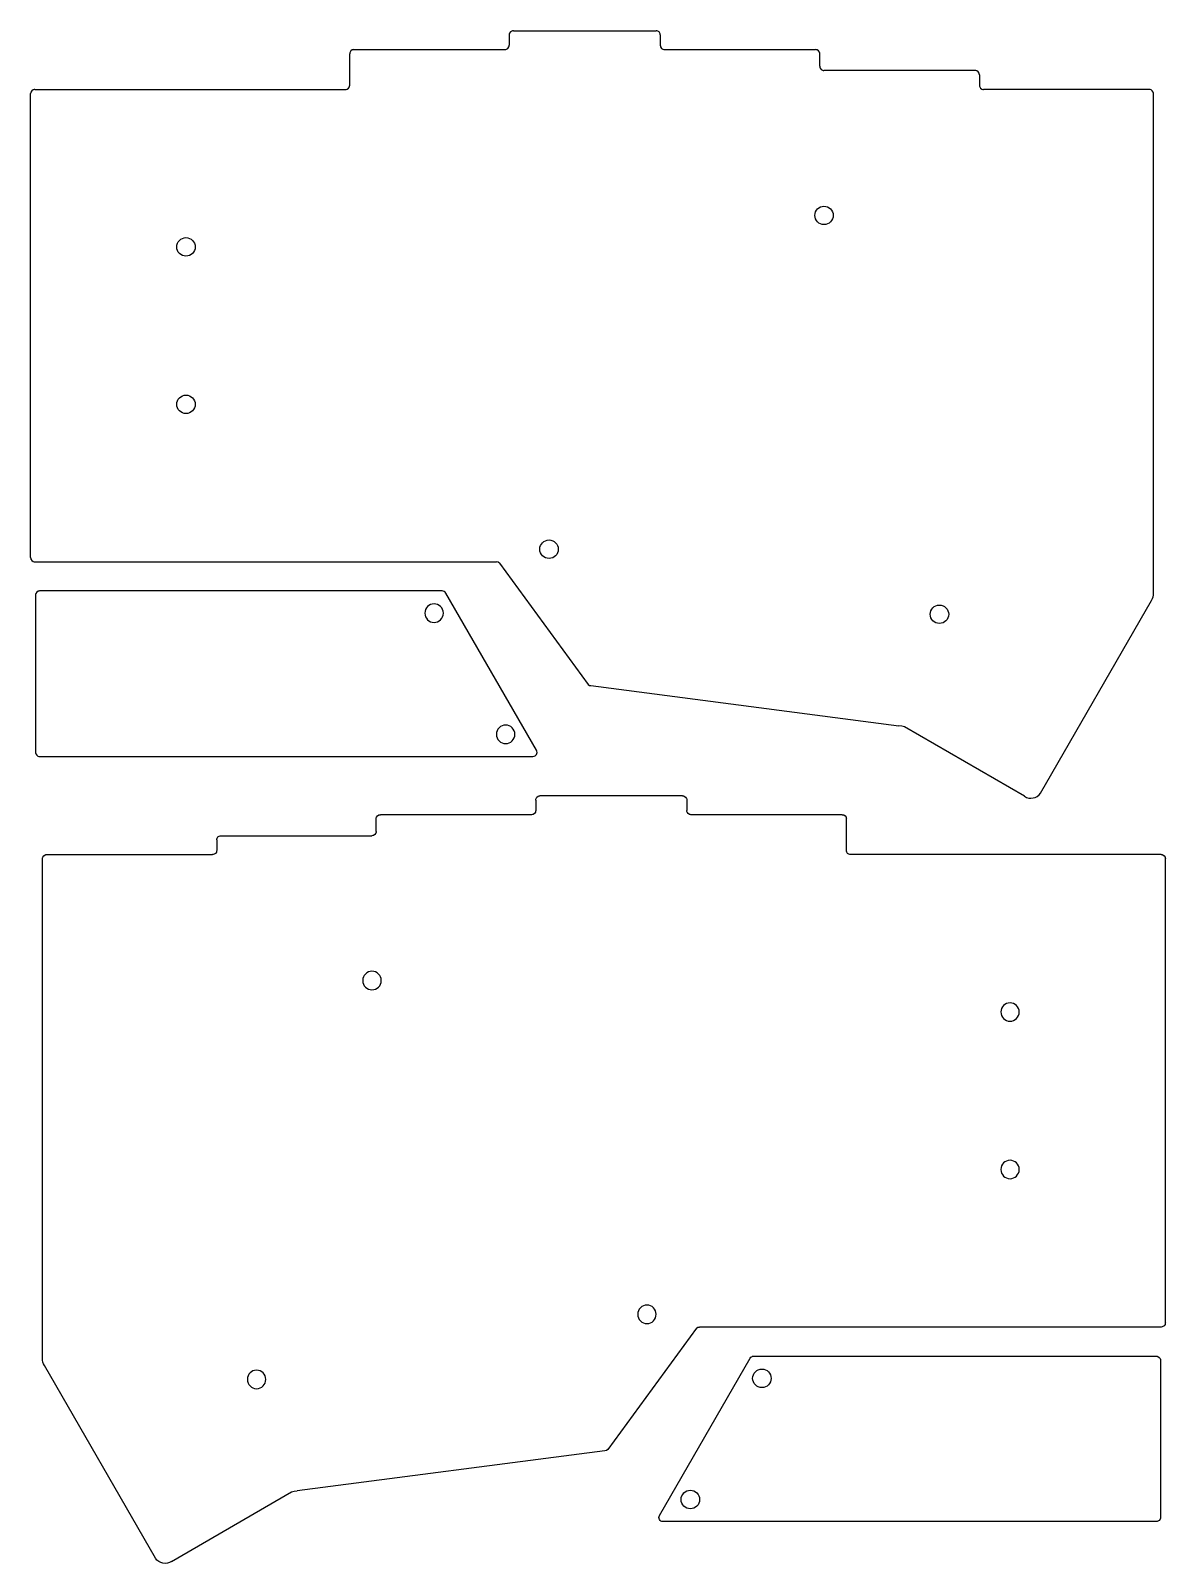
# Model space of a CAD drawing. Header units: millimetres. Extents: x 6 to 141, y -199 to -17.
import ezdxf

# ---------------------------------------------------------------- set-up
doc = ezdxf.new("R2010")
doc.units = ezdxf.units.MM
doc.layers.get('0').update_dxf_attribs({"linetype": 'CONTINUOUS'})

msp = doc.modelspace()

# ---------------------------------------------------------------- linework, layer by layer
for p, q in [((63.39, -17.27), (63.39, -18.51)), ((63.89, -16.77), (80.88, -16.77)), ((81.38, -17.27), (81.38, -18.51)), ((44.41, -23.26), (44.41, -19.51)), ((44.91, -19.02), (62.89, -19.02)), ((81.88, -19.02), (99.86, -19.02)), ((100.36, -21.01), (100.36, -19.51)), ((118.85, -21.51), (100.86, -21.51)), ((119.35, -22.01), (119.35, -23.26)), ((6.44, -79.47), (6.44, -24.26)), ((6.94, -23.76), (43.91, -23.76)), ((139.58, -23.76), (119.85, -23.76)), ((140.08, -83.69), (140.08, -24.26)), ((6.94, -79.97), (61.89, -79.97)), ((62.25, -80.11), (72.78, -94.56)), ((55.42, -83.43), (7.51, -83.43)), ((66.65, -102.38), (55.85, -83.68)), ((7.01, -83.93), (7.01, -102.63)), ((126.64, -107.48), (139.85, -84.56)), ((73.13, -94.7), (109.78, -99.47)), ((124.71, -107.85), (110.43, -99.6)), ((7.51, -103.13), (66.21, -103.13)), ((66.55, -108.31), (66.55, -109.56)), ((84.03, -107.81), (67.05, -107.81)), ((84.53, -108.31), (84.53, -109.56)), ((47.56, -112.05), (47.56, -110.55)), ((66.05, -110.06), (48.06, -110.06)), ((103.02, -110.06), (85.03, -110.06)), ((103.52, -114.3), (103.52, -110.55)), ((28.58, -113.05), (28.58, -114.3)), ((29.08, -112.55), (47.06, -112.55)), ((8.34, -114.8), (28.08, -114.8)), ((140.99, -114.8), (104.02, -114.8)), ((7.85, -174.73), (7.85, -115.3)), ((141.49, -170.51), (141.49, -115.3)), ((85.68, -171.15), (75.14, -185.6)), ((140.99, -171.01), (86.03, -171.01)), ((81.28, -193.42), (92.07, -174.72)), ((92.5, -174.47), (140.41, -174.47)), ((140.91, -174.97), (140.92, -193.67)), ((21.29, -198.52), (8.07, -175.6)), ((74.79, -185.74), (38.15, -190.51)), ((23.21, -198.9), (37.5, -190.64)), ((140.42, -194.17), (81.71, -194.17))]:
    msp.add_line(p, q)
for points in [[(63.89, -16.77), (63.79, -16.78), (63.7, -16.81), (63.54, -16.91), (63.43, -17.07), (63.4, -17.16), (63.39, -17.27)], [(81.38, -17.27), (81.37, -17.16), (81.34, -17.07), (81.23, -16.91), (81.07, -16.81), (80.98, -16.78), (80.88, -16.77)], [(44.91, -19.02), (44.81, -19.03), (44.71, -19.05), (44.55, -19.16), (44.45, -19.32), (44.42, -19.41), (44.41, -19.51)], [(62.89, -19.02), (62.99, -19.01), (63.09, -18.98), (63.25, -18.87), (63.35, -18.71), (63.38, -18.62), (63.39, -18.51)], [(81.38, -18.51), (81.39, -18.62), (81.42, -18.71), (81.52, -18.87), (81.68, -18.98), (81.78, -19.01), (81.88, -19.02)], [(100.36, -19.51), (100.35, -19.41), (100.32, -19.32), (100.22, -19.16), (100.06, -19.05), (99.96, -19.03), (99.86, -19.02)], [(100.36, -21.01), (100.37, -21.11), (100.4, -21.21), (100.51, -21.37), (100.67, -21.47), (100.76, -21.5), (100.86, -21.51)], [(119.35, -22.01), (119.34, -21.91), (119.31, -21.82), (119.2, -21.66), (119.04, -21.55), (118.95, -21.52), (118.85, -21.51)], [(43.91, -23.76), (44.01, -23.75), (44.1, -23.72), (44.26, -23.62), (44.37, -23.46), (44.4, -23.36), (44.41, -23.26)], [(119.35, -23.26), (119.36, -23.36), (119.39, -23.46), (119.49, -23.62), (119.65, -23.72), (119.75, -23.75), (119.85, -23.76)], [(6.94, -23.76), (6.84, -23.77), (6.74, -23.8), (6.59, -23.91), (6.48, -24.07), (6.45, -24.16), (6.44, -24.26)], [(140.08, -24.26), (140.07, -24.16), (140.04, -24.07), (139.93, -23.91), (139.78, -23.8), (139.68, -23.77), (139.58, -23.76)], [(99.76, -38.75), (99.79, -38.52), (99.85, -38.32), (99.95, -38.13), (100.09, -37.97), (100.25, -37.83), (100.44, -37.73), (100.64, -37.67), (100.86, -37.65)], [(100.86, -37.65), (101.08, -37.67), (101.29, -37.73), (101.48, -37.83), (101.64, -37.97), (101.77, -38.13), (101.88, -38.32), (101.94, -38.52), (101.96, -38.75)], [(100.86, -39.84), (100.64, -39.82), (100.44, -39.76), (100.25, -39.66), (100.09, -39.52), (99.95, -39.36), (99.85, -39.17), (99.79, -38.97), (99.76, -38.75)], [(101.96, -38.75), (101.94, -38.97), (101.88, -39.17), (101.77, -39.36), (101.64, -39.52), (101.48, -39.66), (101.29, -39.76), (101.08, -39.82), (100.86, -39.84)], [(23.82, -42.49), (23.85, -42.27), (23.91, -42.06), (24.01, -41.88), (24.15, -41.72), (24.31, -41.58), (24.5, -41.48), (24.7, -41.42), (24.92, -41.39)], [(24.92, -41.39), (25.14, -41.42), (25.35, -41.48), (25.54, -41.58), (25.7, -41.72), (25.84, -41.88), (25.94, -42.06), (26, -42.27), (26.02, -42.49)], [(24.92, -43.59), (24.7, -43.57), (24.5, -43.5), (24.31, -43.4), (24.15, -43.27), (24.01, -43.11), (23.91, -42.92), (23.85, -42.71), (23.82, -42.49)], [(26.02, -42.49), (26, -42.71), (25.94, -42.92), (25.84, -43.11), (25.7, -43.27), (25.54, -43.4), (25.35, -43.5), (25.14, -43.57), (24.92, -43.59)], [(23.82, -61.23), (23.85, -61.01), (23.91, -60.8), (24.01, -60.61), (24.15, -60.45), (24.31, -60.32), (24.5, -60.21), (24.7, -60.15), (24.92, -60.13)], [(24.92, -60.13), (25.14, -60.15), (25.35, -60.21), (25.54, -60.32), (25.7, -60.45), (25.84, -60.61), (25.94, -60.8), (26, -61.01), (26.02, -61.23)], [(24.92, -62.33), (24.7, -62.3), (24.5, -62.24), (24.31, -62.14), (24.15, -62), (24.01, -61.84), (23.91, -61.66), (23.85, -61.45), (23.82, -61.23)], [(26.02, -61.23), (26, -61.45), (25.94, -61.66), (25.84, -61.84), (25.7, -62), (25.54, -62.14), (25.35, -62.24), (25.14, -62.3), (24.92, -62.33)], [(67.04, -78.46), (67.06, -78.24), (67.13, -78.04), (67.23, -77.85), (67.36, -77.69), (67.52, -77.55), (67.71, -77.45), (67.92, -77.39), (68.14, -77.37)], [(68.14, -77.37), (68.36, -77.39), (68.57, -77.45), (68.75, -77.55), (68.92, -77.69), (69.05, -77.85), (69.15, -78.04), (69.22, -78.24), (69.24, -78.46)], [(6.44, -79.47), (6.45, -79.57), (6.48, -79.66), (6.59, -79.82), (6.74, -79.93), (6.84, -79.96), (6.94, -79.97)], [(62.25, -80.11), (62.08, -80), (61.89, -79.97)], [(68.14, -79.56), (67.92, -79.54), (67.71, -79.48), (67.52, -79.38), (67.36, -79.24), (67.23, -79.08), (67.13, -78.89), (67.06, -78.69), (67.04, -78.46)], [(69.24, -78.46), (69.22, -78.69), (69.15, -78.89), (69.05, -79.08), (68.92, -79.24), (68.75, -79.38), (68.57, -79.48), (68.36, -79.54), (68.14, -79.56)], [(7.51, -83.43), (7.41, -83.44), (7.32, -83.47), (7.16, -83.58), (7.05, -83.73), (7.02, -83.83), (7.01, -83.93)], [(55.85, -83.68), (55.77, -83.57), (55.67, -83.5), (55.55, -83.45), (55.42, -83.43)], [(139.85, -84.56), (139.95, -84.35), (140.03, -84.14), (140.07, -83.92), (140.08, -83.69)], [(54.46, -84.98), (54.23, -85), (54.03, -85.06), (53.84, -85.16), (53.68, -85.3), (53.54, -85.46), (53.44, -85.65), (53.38, -85.85), (53.36, -86.08)], [(55.56, -86.08), (55.53, -85.85), (55.47, -85.65), (55.37, -85.46), (55.23, -85.3), (55.07, -85.16), (54.88, -85.06), (54.68, -85), (54.46, -84.98)], [(113.5, -86.21), (113.52, -85.99), (113.59, -85.78), (113.69, -85.59), (113.82, -85.43), (113.99, -85.3), (114.17, -85.19), (114.38, -85.13), (114.6, -85.11)], [(114.6, -85.11), (114.82, -85.13), (115.03, -85.19), (115.22, -85.3), (115.38, -85.43), (115.51, -85.59), (115.61, -85.78), (115.68, -85.99), (115.7, -86.21)], [(53.36, -86.08), (53.38, -86.3), (53.44, -86.5), (53.54, -86.69), (53.68, -86.85), (53.84, -86.99), (54.03, -87.09), (54.23, -87.15), (54.46, -87.17)], [(54.46, -87.17), (54.68, -87.15), (54.88, -87.09), (55.07, -86.99), (55.23, -86.85), (55.37, -86.69), (55.47, -86.5), (55.53, -86.3), (55.56, -86.08)], [(114.6, -87.31), (114.38, -87.28), (114.17, -87.22), (113.99, -87.12), (113.82, -86.98), (113.69, -86.82), (113.59, -86.64), (113.52, -86.43), (113.5, -86.21)], [(115.7, -86.21), (115.68, -86.43), (115.61, -86.64), (115.51, -86.82), (115.38, -86.98), (115.22, -87.12), (115.03, -87.22), (114.82, -87.28), (114.6, -87.31)], [(72.78, -94.56), (72.94, -94.67), (73.13, -94.7)], [(62.97, -99.4), (62.75, -99.42), (62.54, -99.48), (62.35, -99.58), (62.19, -99.72), (62.06, -99.88), (61.96, -100.07), (61.89, -100.27), (61.87, -100.5)], [(64.07, -100.5), (64.05, -100.27), (63.98, -100.07), (63.88, -99.88), (63.75, -99.72), (63.58, -99.58), (63.4, -99.48), (63.19, -99.42), (62.97, -99.4)], [(110.43, -99.6), (110.11, -99.52), (109.78, -99.47)], [(61.87, -100.5), (61.89, -100.72), (61.96, -100.92), (62.06, -101.11), (62.19, -101.27), (62.35, -101.41), (62.54, -101.51), (62.75, -101.57), (62.97, -101.59)], [(62.97, -101.59), (63.19, -101.57), (63.4, -101.51), (63.58, -101.41), (63.75, -101.27), (63.88, -101.11), (63.98, -100.92), (64.05, -100.72), (64.07, -100.5)], [(7.01, -102.63), (7.02, -102.73), (7.05, -102.83), (7.16, -102.99), (7.31, -103.09), (7.41, -103.12), (7.51, -103.13)], [(66.21, -103.13), (66.35, -103.11), (66.47, -103.06), (66.57, -102.98), (66.65, -102.88), (66.7, -102.77), (66.72, -102.64), (66.7, -102.51), (66.65, -102.38)], [(124.71, -107.85), (124.96, -107.99), (125.22, -108.07), (125.49, -108.09), (125.75, -108.06), (126.01, -107.99), (126.24, -107.87), (126.46, -107.7), (126.64, -107.48)], [(126.64, -107.48), (126.64, -107.48)], [(66.55, -108.31), (66.56, -108.21), (66.59, -108.11), (66.69, -107.95), (66.85, -107.85), (66.95, -107.82), (67.05, -107.81)], [(84.03, -107.81), (84.13, -107.82), (84.23, -107.85), (84.39, -107.95), (84.49, -108.11), (84.52, -108.21), (84.53, -108.31)], [(47.56, -110.55), (47.57, -110.45), (47.6, -110.36), (47.71, -110.2), (47.87, -110.09), (47.96, -110.07), (48.06, -110.06)], [(66.55, -109.56), (66.54, -109.66), (66.51, -109.75), (66.4, -109.91), (66.24, -110.02), (66.15, -110.05), (66.05, -110.06)], [(85.03, -110.06), (84.93, -110.05), (84.84, -110.02), (84.68, -109.91), (84.57, -109.75), (84.54, -109.66), (84.53, -109.56)], [(103.02, -110.06), (103.12, -110.07), (103.21, -110.09), (103.37, -110.2), (103.48, -110.36), (103.51, -110.45), (103.52, -110.55)], [(28.58, -113.05), (28.59, -112.95), (28.62, -112.86), (28.72, -112.7), (28.88, -112.59), (28.98, -112.56), (29.08, -112.55)], [(47.56, -112.05), (47.55, -112.15), (47.52, -112.25), (47.42, -112.41), (47.26, -112.51), (47.16, -112.54), (47.06, -112.55)], [(7.85, -115.3), (7.86, -115.2), (7.89, -115.11), (7.99, -114.95), (8.15, -114.84), (8.24, -114.81), (8.34, -114.8)], [(28.58, -114.3), (28.57, -114.4), (28.54, -114.5), (28.43, -114.66), (28.27, -114.76), (28.18, -114.79), (28.08, -114.8)], [(104.02, -114.8), (103.92, -114.79), (103.82, -114.76), (103.66, -114.66), (103.56, -114.5), (103.53, -114.4), (103.52, -114.3)], [(140.99, -114.8), (141.09, -114.81), (141.18, -114.84), (141.34, -114.95), (141.45, -115.11), (141.48, -115.2), (141.49, -115.3)], [(47.06, -128.69), (46.84, -128.71), (46.64, -128.77), (46.45, -128.87), (46.29, -129.01), (46.15, -129.17), (46.05, -129.36), (45.99, -129.56), (45.96, -129.79)], [(48.16, -129.79), (48.14, -129.56), (48.08, -129.36), (47.98, -129.17), (47.84, -129.01), (47.68, -128.87), (47.49, -128.77), (47.28, -128.71), (47.06, -128.69)], [(45.96, -129.79), (45.99, -130.01), (46.05, -130.21), (46.15, -130.4), (46.29, -130.56), (46.45, -130.7), (46.64, -130.8), (46.84, -130.86), (47.06, -130.88)], [(47.06, -130.88), (47.28, -130.86), (47.49, -130.8), (47.68, -130.7), (47.84, -130.56), (47.98, -130.4), (48.08, -130.21), (48.14, -130.01), (48.16, -129.79)], [(123, -132.43), (122.78, -132.46), (122.58, -132.52), (122.39, -132.62), (122.23, -132.76), (122.09, -132.92), (121.99, -133.11), (121.93, -133.31), (121.9, -133.53)], [(124.1, -133.53), (124.08, -133.31), (124.02, -133.11), (123.91, -132.92), (123.78, -132.76), (123.62, -132.62), (123.43, -132.52), (123.22, -132.46), (123, -132.43)], [(121.9, -133.53), (121.93, -133.75), (121.99, -133.96), (122.09, -134.15), (122.23, -134.31), (122.39, -134.44), (122.58, -134.55), (122.78, -134.61), (123, -134.63)], [(123, -134.63), (123.22, -134.61), (123.43, -134.55), (123.62, -134.44), (123.78, -134.31), (123.91, -134.15), (124.02, -133.96), (124.08, -133.75), (124.1, -133.53)], [(123, -151.17), (122.78, -151.19), (122.58, -151.26), (122.39, -151.36), (122.23, -151.49), (122.09, -151.65), (121.99, -151.84), (121.93, -152.05), (121.9, -152.27)], [(124.1, -152.27), (124.08, -152.05), (124.02, -151.84), (123.91, -151.65), (123.78, -151.49), (123.62, -151.36), (123.43, -151.26), (123.22, -151.19), (123, -151.17)], [(121.9, -152.27), (121.93, -152.49), (121.99, -152.7), (122.09, -152.88), (122.23, -153.05), (122.39, -153.18), (122.58, -153.28), (122.78, -153.34), (123, -153.37)], [(123, -153.37), (123.22, -153.34), (123.43, -153.28), (123.62, -153.18), (123.78, -153.05), (123.91, -152.88), (124.02, -152.7), (124.08, -152.49), (124.1, -152.27)], [(79.79, -168.41), (79.57, -168.43), (79.36, -168.49), (79.17, -168.59), (79.01, -168.73), (78.88, -168.89), (78.78, -169.08), (78.71, -169.28), (78.69, -169.5)], [(78.69, -169.5), (78.71, -169.73), (78.78, -169.93), (78.88, -170.12), (79.01, -170.28), (79.17, -170.42), (79.36, -170.52), (79.57, -170.58), (79.79, -170.6)], [(80.89, -169.5), (80.86, -169.28), (80.8, -169.08), (80.7, -168.89), (80.56, -168.73), (80.4, -168.59), (80.22, -168.49), (80.01, -168.43), (79.79, -168.41)], [(79.79, -170.6), (80.01, -170.58), (80.22, -170.52), (80.4, -170.42), (80.56, -170.28), (80.7, -170.12), (80.8, -169.93), (80.86, -169.73), (80.89, -169.5)], [(85.68, -171.15), (85.84, -171.04), (86.03, -171.01)], [(141.49, -170.51), (141.48, -170.61), (141.45, -170.7), (141.34, -170.86), (141.18, -170.97), (141.09, -171), (140.99, -171.01)], [(8.07, -175.6), (7.97, -175.4), (7.9, -175.18), (7.86, -174.96), (7.85, -174.73)], [(92.07, -174.72), (92.15, -174.61), (92.26, -174.54), (92.37, -174.49), (92.5, -174.47)], [(140.41, -174.47), (140.52, -174.48), (140.61, -174.51), (140.77, -174.62), (140.88, -174.77), (140.9, -174.87), (140.91, -174.97)], [(33.32, -176.15), (33.1, -176.17), (32.9, -176.23), (32.71, -176.34), (32.55, -176.47), (32.41, -176.63), (32.31, -176.82), (32.25, -177.03), (32.23, -177.25)], [(34.42, -177.25), (34.4, -177.03), (34.34, -176.82), (34.24, -176.63), (34.1, -176.47), (33.94, -176.34), (33.75, -176.23), (33.55, -176.17), (33.32, -176.15)], [(92.37, -177.12), (92.39, -176.89), (92.46, -176.69), (92.56, -176.5), (92.69, -176.34), (92.86, -176.2), (93.04, -176.1), (93.25, -176.04), (93.47, -176.02)], [(93.47, -176.02), (93.69, -176.04), (93.9, -176.1), (94.09, -176.2), (94.25, -176.34), (94.38, -176.5), (94.48, -176.69), (94.55, -176.89), (94.57, -177.12)], [(32.23, -177.25), (32.25, -177.47), (32.31, -177.68), (32.41, -177.86), (32.55, -178.02), (32.71, -178.16), (32.9, -178.26), (33.1, -178.32), (33.32, -178.35)], [(33.32, -178.35), (33.55, -178.32), (33.75, -178.26), (33.94, -178.16), (34.1, -178.02), (34.24, -177.86), (34.34, -177.68), (34.4, -177.47), (34.42, -177.25)], [(93.47, -178.21), (93.25, -178.19), (93.04, -178.13), (92.86, -178.03), (92.69, -177.89), (92.56, -177.73), (92.46, -177.54), (92.39, -177.34), (92.37, -177.12)], [(94.57, -177.12), (94.55, -177.34), (94.48, -177.54), (94.38, -177.73), (94.25, -177.89), (94.09, -178.03), (93.9, -178.13), (93.69, -178.19), (93.47, -178.21)], [(75.14, -185.6), (74.98, -185.71), (74.79, -185.74)], [(37.5, -190.64), (37.82, -190.56), (38.15, -190.51)], [(83.86, -191.54), (83.88, -191.31), (83.94, -191.11), (84.05, -190.92), (84.18, -190.76), (84.34, -190.62), (84.53, -190.52), (84.73, -190.46), (84.96, -190.44)], [(84.96, -190.44), (85.18, -190.46), (85.38, -190.52), (85.57, -190.62), (85.73, -190.76), (85.87, -190.92), (85.97, -191.11), (86.03, -191.31), (86.06, -191.54)], [(84.96, -192.63), (84.73, -192.61), (84.53, -192.55), (84.34, -192.45), (84.18, -192.31), (84.05, -192.15), (83.94, -191.96), (83.88, -191.76), (83.86, -191.54)], [(86.06, -191.54), (86.03, -191.76), (85.97, -191.96), (85.87, -192.15), (85.73, -192.31), (85.57, -192.45), (85.38, -192.55), (85.18, -192.61), (84.96, -192.63)], [(81.71, -194.17), (81.57, -194.15), (81.45, -194.1), (81.35, -194.02), (81.28, -193.92), (81.23, -193.81), (81.21, -193.68), (81.23, -193.55), (81.28, -193.42)], [(140.92, -193.67), (140.91, -193.77), (140.88, -193.87), (140.77, -194.03), (140.61, -194.13), (140.52, -194.16), (140.42, -194.17)], [(23.21, -198.9), (22.97, -199.03), (22.71, -199.11), (22.44, -199.13), (22.17, -199.11), (21.92, -199.03), (21.68, -198.91), (21.47, -198.74), (21.29, -198.52)], [(21.29, -198.52), (21.29, -198.52)]]:
    msp.add_lwpolyline(points)

doc.saveas('drawing.dxf')
